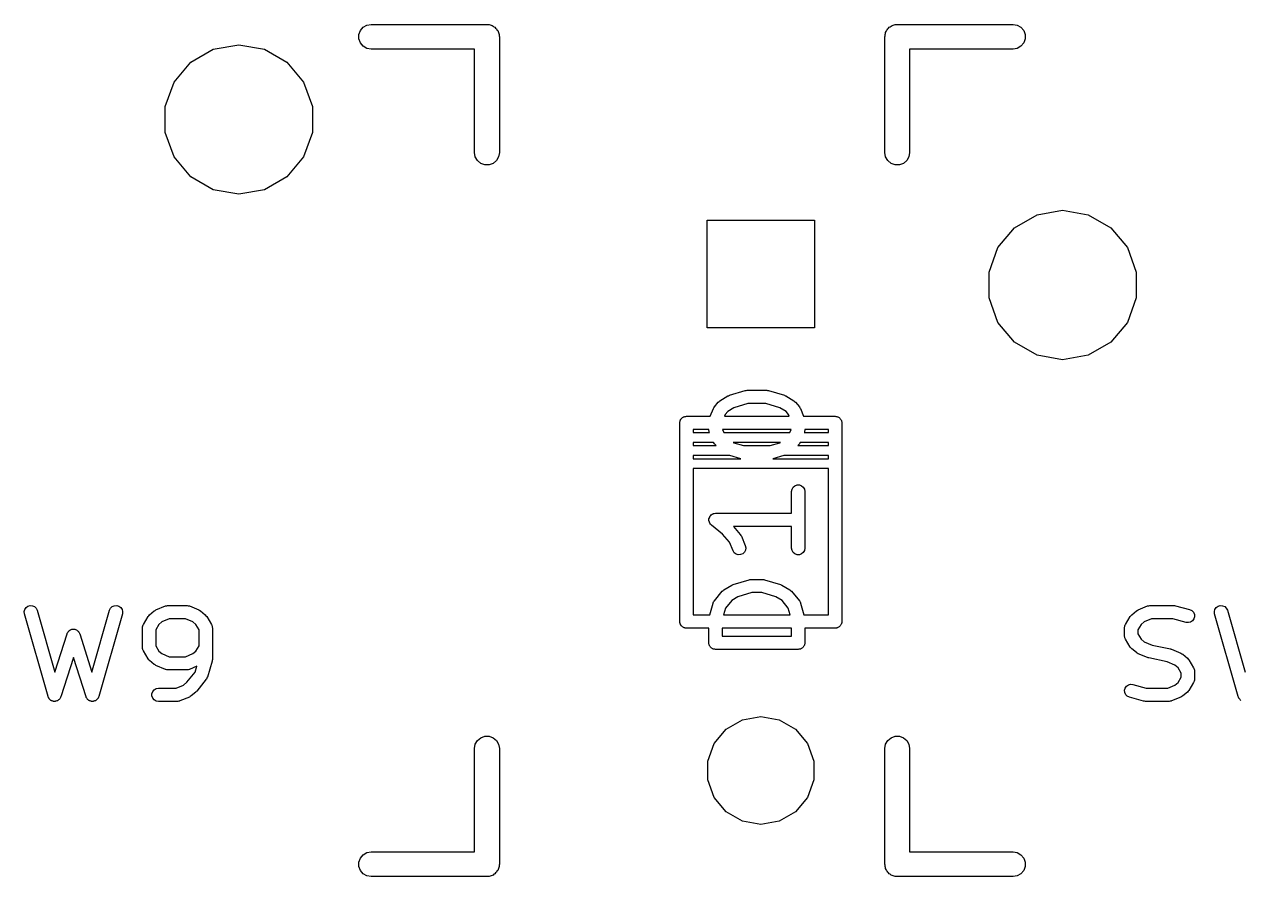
# Model space of a CAD drawing. Extents: x 47 to 330, y -254 to -153.
# Drawn here: x 208.87 to 227.55, y -166.54 to -153.46 of the extents above; entities that cross this region are included whole.
import ezdxf

# ---------------------------------------------------------------- set-up
doc = ezdxf.new("R2010")
doc.units = 0
doc.header["$MEASUREMENT"] = 0
doc.layers.add('BLACK', color=7, linetype='CONTINUOUS')

msp = doc.modelspace()

# ---------------------------------------------------------------- linework, layer by layer
at = {"layer": 'Black'}
for p, q in [((214.032, -153.555), (214.075, -153.504)), ((214.075, -153.504), (214.132, -153.471)), ((214.132, -153.471), (214.197, -153.459)), ((214.197, -153.459), (215.975, -153.459)), ((215.975, -153.459), (215.991, -153.462)), ((215.991, -153.462), (216.008, -153.462)), ((216.008, -153.462), (216.024, -153.468)), ((216.024, -153.468), (216.04, -153.471)), ((216.04, -153.471), (216.055, -153.479)), ((216.055, -153.479), (216.07, -153.485)), ((216.07, -153.485), (216.083, -153.496)), ((216.083, -153.496), (216.097, -153.504)), ((216.097, -153.504), (216.108, -153.517)), ((216.108, -153.517), (216.121, -153.528)), ((216.121, -153.528), (216.129, -153.542)), ((222.121, -153.542), (222.129, -153.528)), ((222.129, -153.528), (222.142, -153.517)), ((222.142, -153.517), (222.153, -153.504)), ((222.153, -153.504), (222.167, -153.496)), ((222.167, -153.496), (222.18, -153.485)), ((222.18, -153.485), (222.195, -153.479)), ((222.195, -153.479), (222.21, -153.471)), ((222.21, -153.471), (222.226, -153.468)), ((222.226, -153.468), (222.242, -153.462)), ((222.242, -153.462), (222.259, -153.462)), ((222.259, -153.462), (222.275, -153.459)), ((222.275, -153.459), (224.053, -153.459)), ((224.053, -153.459), (224.118, -153.471)), ((224.118, -153.471), (224.175, -153.504)), ((224.175, -153.504), (224.218, -153.555)), ((214.009, -153.617), (214.032, -153.555)), ((214.009, -153.683), (214.009, -153.617)), ((214.032, -153.745), (214.009, -153.683)), ((216.129, -153.542), (216.14, -153.555)), ((216.14, -153.555), (216.146, -153.57)), ((216.146, -153.57), (216.154, -153.585)), ((216.154, -153.585), (216.157, -153.601)), ((216.157, -153.601), (216.163, -153.617)), ((216.163, -153.617), (216.163, -153.634)), ((216.163, -153.634), (216.165, -153.65)), ((216.165, -153.65), (216.165, -155.428)), ((222.084, -153.65), (222.087, -153.634)), ((222.084, -155.428), (222.084, -153.65)), ((222.087, -153.617), (222.093, -153.601)), ((222.087, -153.634), (222.087, -153.617)), ((222.093, -153.601), (222.096, -153.585)), ((222.096, -153.585), (222.104, -153.57)), ((222.104, -153.57), (222.11, -153.555)), ((222.11, -153.555), (222.121, -153.542)), ((224.218, -153.555), (224.241, -153.617)), ((224.241, -153.683), (224.218, -153.745)), ((224.241, -153.617), (224.241, -153.683)), ((211.427, -154.041), (211.773, -153.842)), ((211.773, -153.842), (212.165, -153.773)), ((212.165, -153.773), (212.557, -153.842)), ((212.557, -153.842), (212.903, -154.041)), ((214.075, -153.796), (214.032, -153.745)), ((214.132, -153.829), (214.075, -153.796)), ((214.197, -153.84), (214.132, -153.829)), ((215.784, -153.84), (214.197, -153.84)), ((215.784, -155.428), (215.784, -153.84)), ((224.053, -153.84), (222.465, -153.84)), ((222.465, -153.84), (222.465, -155.428)), ((224.118, -153.829), (224.053, -153.84)), ((224.175, -153.796), (224.118, -153.829)), ((224.218, -153.745), (224.175, -153.796)), ((211.171, -154.346), (211.427, -154.041)), ((212.903, -154.041), (213.159, -154.346)), ((211.035, -154.721), (211.171, -154.346)), ((213.159, -154.346), (213.295, -154.721)), ((211.035, -155.119), (211.035, -154.721)), ((213.295, -154.721), (213.295, -155.119)), ((211.171, -155.494), (211.035, -155.119)), ((213.295, -155.119), (213.159, -155.494)), ((211.427, -155.799), (211.171, -155.494)), ((213.159, -155.494), (212.903, -155.799)), ((215.796, -155.493), (215.784, -155.428)), ((215.829, -155.55), (215.796, -155.493)), ((215.88, -155.593), (215.829, -155.55)), ((216.121, -155.55), (216.07, -155.593)), ((216.154, -155.493), (216.121, -155.55)), ((216.165, -155.428), (216.154, -155.493)), ((222.096, -155.493), (222.084, -155.428)), ((222.129, -155.55), (222.096, -155.493)), ((222.18, -155.593), (222.129, -155.55)), ((222.421, -155.55), (222.37, -155.593)), ((222.454, -155.493), (222.421, -155.55)), ((222.465, -155.428), (222.454, -155.493)), ((215.942, -155.616), (215.88, -155.593)), ((216.008, -155.616), (215.942, -155.616)), ((216.07, -155.593), (216.008, -155.616)), ((222.242, -155.616), (222.18, -155.593)), ((222.308, -155.616), (222.242, -155.616)), ((222.37, -155.593), (222.308, -155.616)), ((211.773, -155.998), (211.427, -155.799)), ((212.903, -155.799), (212.557, -155.998)), ((212.165, -156.067), (211.773, -155.998)), ((212.557, -155.998), (212.165, -156.067)), ((224.423, -156.382), (224.815, -156.313)), ((224.815, -156.313), (225.207, -156.382)), ((219.355, -158.115), (219.355, -156.464)), ((219.355, -156.464), (221.005, -156.464)), ((221.005, -156.464), (221.005, -158.115)), ((224.077, -156.581), (224.423, -156.382)), ((225.207, -156.382), (225.553, -156.581)), ((223.821, -156.886), (224.077, -156.581)), ((225.553, -156.581), (225.809, -156.886)), ((223.685, -157.261), (223.821, -156.886)), ((225.809, -156.886), (225.945, -157.261)), ((223.685, -157.659), (223.685, -157.261)), ((225.945, -157.261), (225.945, -157.659)), ((223.821, -158.034), (223.685, -157.659)), ((225.945, -157.659), (225.809, -158.034)), ((221.005, -158.115), (219.355, -158.115)), ((224.077, -158.339), (223.821, -158.034)), ((225.809, -158.034), (225.553, -158.339)), ((224.423, -158.538), (224.077, -158.339)), ((225.553, -158.339), (225.207, -158.538)), ((224.815, -158.607), (224.423, -158.538)), ((225.207, -158.538), (224.815, -158.607)), ((219.697, -159.152), (219.939, -159.08)), ((219.939, -159.08), (219.954, -159.078)), ((219.954, -159.078), (219.968, -159.075)), ((219.968, -159.075), (220.271, -159.075)), ((220.271, -159.075), (220.285, -159.078)), ((220.285, -159.078), (220.3, -159.08)), ((220.3, -159.08), (220.542, -159.152)), ((219.467, -159.33), (219.527, -159.257)), ((219.527, -159.257), (219.54, -159.246)), ((219.54, -159.246), (219.553, -159.235)), ((219.553, -159.235), (219.674, -159.162)), ((219.674, -159.162), (219.686, -159.158)), ((219.686, -159.158), (219.697, -159.152)), ((219.983, -159.278), (219.768, -159.343)), ((220.256, -159.278), (219.983, -159.278)), ((220.471, -159.343), (220.256, -159.278)), ((220.542, -159.152), (220.553, -159.158)), ((220.553, -159.158), (220.565, -159.162)), ((220.565, -159.162), (220.686, -159.235)), ((220.686, -159.235), (220.699, -159.246)), ((220.699, -159.246), (220.712, -159.257)), ((220.712, -159.257), (220.772, -159.33)), ((218.959, -159.511), (218.966, -159.505)), ((218.966, -159.505), (218.972, -159.498)), ((218.972, -159.498), (218.979, -159.494)), ((218.979, -159.494), (218.986, -159.488)), ((218.986, -159.488), (218.995, -159.485)), ((218.995, -159.485), (219.002, -159.481)), ((219.002, -159.481), (219.011, -159.479)), ((219.011, -159.479), (219.019, -159.476)), ((219.019, -159.476), (219.028, -159.476)), ((219.028, -159.476), (219.037, -159.474)), ((219.037, -159.474), (219.402, -159.474)), ((219.402, -159.474), (219.451, -159.355)), ((219.451, -159.355), (219.459, -159.343)), ((219.459, -159.343), (219.467, -159.33)), ((219.633, -159.448), (219.622, -159.474)), ((219.622, -159.474), (220.617, -159.474)), ((219.673, -159.4), (219.633, -159.448)), ((219.768, -159.343), (219.673, -159.4)), ((220.567, -159.4), (220.471, -159.343)), ((220.606, -159.448), (220.567, -159.4)), ((220.617, -159.474), (220.606, -159.448)), ((220.772, -159.33), (220.78, -159.343)), ((220.78, -159.343), (220.788, -159.355)), ((220.788, -159.355), (220.837, -159.474)), ((220.837, -159.474), (221.323, -159.474)), ((221.323, -159.474), (221.332, -159.476)), ((221.332, -159.476), (221.341, -159.476)), ((221.341, -159.476), (221.349, -159.479)), ((221.349, -159.479), (221.358, -159.481)), ((221.358, -159.481), (221.365, -159.485)), ((221.365, -159.485), (221.374, -159.488)), ((221.374, -159.488), (221.381, -159.494)), ((221.381, -159.494), (221.388, -159.498)), ((221.388, -159.498), (221.394, -159.505)), ((221.394, -159.505), (221.401, -159.511)), ((218.935, -159.576), (218.937, -159.567)), ((218.935, -162.624), (218.935, -159.576)), ((218.937, -159.558), (218.94, -159.55)), ((218.937, -159.567), (218.937, -159.558)), ((218.94, -159.55), (218.942, -159.541)), ((218.942, -159.541), (218.946, -159.534)), ((218.946, -159.534), (218.949, -159.525)), ((218.949, -159.525), (218.955, -159.518)), ((218.955, -159.518), (218.959, -159.511)), ((219.383, -159.678), (219.139, -159.678)), ((219.139, -159.678), (219.139, -159.725)), ((219.383, -159.685), (219.383, -159.678)), ((219.383, -159.687), (219.383, -159.685)), ((219.383, -159.69), (219.383, -159.687)), ((219.386, -159.704), (219.383, -159.69)), ((219.592, -159.678), (219.611, -159.725)), ((220.647, -159.678), (219.592, -159.678)), ((220.628, -159.725), (220.647, -159.678)), ((220.856, -159.69), (220.853, -159.704)), ((220.856, -159.678), (220.856, -159.685)), ((221.221, -159.678), (220.856, -159.678)), ((220.856, -159.685), (220.856, -159.687)), ((220.856, -159.687), (220.856, -159.69)), ((221.221, -159.725), (221.221, -159.678)), ((221.401, -159.511), (221.405, -159.518)), ((221.405, -159.518), (221.411, -159.525)), ((221.411, -159.525), (221.414, -159.534)), ((221.414, -159.534), (221.418, -159.541)), ((221.418, -159.541), (221.42, -159.55)), ((221.42, -159.55), (221.423, -159.558)), ((221.423, -159.558), (221.423, -159.567)), ((221.423, -159.567), (221.425, -159.576)), ((221.425, -159.576), (221.425, -162.624)), ((219.139, -159.725), (219.18, -159.725)), ((219.18, -159.875), (219.139, -159.875)), ((219.139, -159.875), (219.139, -159.925)), ((219.18, -159.725), (219.391, -159.725)), ((219.455, -159.875), (219.18, -159.875)), ((219.389, -159.72), (219.386, -159.704)), ((219.39, -159.722), (219.389, -159.72)), ((219.391, -159.724), (219.39, -159.722)), ((219.391, -159.725), (219.391, -159.724)), ((219.459, -159.882), (219.455, -159.875)), ((219.611, -159.725), (220.628, -159.725)), ((219.757, -159.875), (219.768, -159.881)), ((220.482, -159.875), (219.757, -159.875)), ((220.471, -159.881), (220.482, -159.875)), ((220.784, -159.875), (220.78, -159.882)), ((221.221, -159.875), (220.784, -159.875)), ((220.849, -159.722), (220.848, -159.724)), ((220.848, -159.724), (220.848, -159.725)), ((220.848, -159.725), (221.221, -159.725)), ((220.85, -159.72), (220.849, -159.722)), ((220.853, -159.704), (220.85, -159.72)), ((221.221, -159.925), (221.221, -159.875)), ((219.139, -159.925), (219.492, -159.925)), ((219.467, -159.895), (219.459, -159.882)), ((219.492, -159.925), (219.467, -159.895)), ((219.768, -159.881), (219.913, -159.925)), ((219.913, -159.925), (220.326, -159.925)), ((220.326, -159.925), (220.471, -159.881)), ((220.772, -159.895), (220.747, -159.925)), ((220.747, -159.925), (221.221, -159.925)), ((220.78, -159.882), (220.772, -159.895)), ((219.139, -160.075), (219.139, -160.125)), ((219.706, -160.075), (219.139, -160.075)), ((219.139, -160.125), (219.872, -160.125)), ((219.872, -160.125), (219.706, -160.075)), ((220.533, -160.075), (220.367, -160.125)), ((220.367, -160.125), (221.221, -160.125)), ((221.221, -160.075), (220.533, -160.075)), ((221.221, -160.125), (221.221, -160.075)), ((219.139, -160.275), (219.139, -162.522)), ((221.221, -160.275), (219.139, -160.275)), ((221.221, -162.522), (221.221, -160.275)), ((220.653, -160.628), (220.659, -160.594)), ((220.659, -160.594), (220.677, -160.563)), ((220.677, -160.563), (220.704, -160.54)), ((220.704, -160.54), (220.737, -160.528)), ((220.737, -160.528), (220.772, -160.528)), ((220.772, -160.528), (220.805, -160.54)), ((220.805, -160.54), (220.832, -160.563)), ((220.832, -160.563), (220.85, -160.594)), ((220.85, -160.594), (220.856, -160.628)), ((220.653, -160.962), (220.653, -160.628)), ((220.856, -160.628), (220.856, -161.499)), ((219.397, -161.013), (219.407, -161)), ((219.407, -161), (219.417, -160.987)), ((219.417, -160.987), (219.418, -160.987)), ((219.418, -160.987), (219.419, -160.986)), ((219.419, -160.986), (219.433, -160.978)), ((219.433, -160.978), (219.448, -160.969)), ((219.448, -160.969), (219.449, -160.969)), ((219.449, -160.969), (219.45, -160.968)), ((219.45, -160.968), (219.466, -160.965)), ((219.466, -160.965), (219.482, -160.962)), ((219.482, -160.962), (219.483, -160.962)), ((219.483, -160.962), (219.485, -160.962)), ((219.485, -160.962), (220.653, -160.962)), ((219.384, -161.046), (219.39, -161.031)), ((219.384, -161.047), (219.384, -161.046)), ((219.384, -161.048), (219.384, -161.047)), ((219.384, -161.065), (219.384, -161.048)), ((219.384, -161.081), (219.384, -161.065)), ((219.385, -161.082), (219.384, -161.081)), ((219.385, -161.084), (219.385, -161.082)), ((219.391, -161.099), (219.385, -161.084)), ((219.39, -161.031), (219.395, -161.015)), ((219.397, -161.115), (219.391, -161.099)), ((219.395, -161.015), (219.396, -161.014)), ((219.396, -161.014), (219.397, -161.013)), ((219.398, -161.117), (219.397, -161.115)), ((219.397, -161.115), (219.397, -161.115)), ((219.409, -161.129), (219.398, -161.117)), ((219.419, -161.142), (219.409, -161.129)), ((219.42, -161.142), (219.419, -161.142)), ((219.421, -161.143), (219.42, -161.142)), ((219.594, -161.282), (219.421, -161.143)), ((220.653, -161.165), (219.762, -161.165)), ((219.762, -161.165), (219.865, -161.289)), ((220.653, -161.499), (220.653, -161.165)), ((219.699, -161.407), (219.594, -161.282)), ((219.865, -161.289), (219.873, -161.302)), ((219.873, -161.302), (219.881, -161.315)), ((219.881, -161.315), (219.941, -161.46)), ((219.754, -161.538), (219.699, -161.407)), ((219.773, -161.568), (219.754, -161.538)), ((219.944, -161.529), (219.928, -161.561)), ((219.941, -161.46), (219.949, -161.494)), ((219.949, -161.494), (219.944, -161.529)), ((220.659, -161.534), (220.653, -161.499)), ((220.677, -161.564), (220.659, -161.534)), ((220.85, -161.534), (220.832, -161.564)), ((220.856, -161.499), (220.85, -161.534)), ((219.801, -161.589), (219.773, -161.568)), ((219.834, -161.6), (219.801, -161.589)), ((219.87, -161.598), (219.834, -161.6)), ((219.902, -161.585), (219.87, -161.598)), ((219.928, -161.561), (219.902, -161.585)), ((220.704, -161.587), (220.677, -161.564)), ((220.737, -161.599), (220.704, -161.587)), ((220.772, -161.599), (220.737, -161.599)), ((220.805, -161.587), (220.772, -161.599)), ((220.832, -161.564), (220.805, -161.587)), ((219.614, -162.138), (219.735, -162.065)), ((219.735, -162.065), (219.746, -162.061)), ((219.746, -162.061), (219.758, -162.055)), ((219.758, -162.055), (220, -161.982)), ((220, -161.982), (220.014, -161.981)), ((220.014, -161.981), (220.029, -161.978)), ((220.029, -161.978), (220.21, -161.978)), ((220.21, -161.978), (220.225, -161.981)), ((220.225, -161.981), (220.239, -161.982)), ((220.239, -161.982), (220.481, -162.055)), ((220.481, -162.055), (220.493, -162.061)), ((220.493, -162.061), (220.504, -162.065)), ((220.504, -162.065), (220.625, -162.138)), ((219.465, -162.308), (219.467, -162.305)), ((219.467, -162.305), (219.588, -162.16)), ((219.588, -162.16), (219.601, -162.149)), ((219.601, -162.149), (219.614, -162.138)), ((219.733, -162.303), (219.637, -162.418)), ((219.828, -162.246), (219.733, -162.303)), ((220.044, -162.181), (219.828, -162.246)), ((220.195, -162.181), (220.044, -162.181)), ((220.411, -162.246), (220.195, -162.181)), ((220.506, -162.303), (220.411, -162.246)), ((220.602, -162.418), (220.506, -162.303)), ((220.625, -162.138), (220.638, -162.149)), ((220.638, -162.149), (220.651, -162.16)), ((220.651, -162.16), (220.772, -162.305)), ((220.772, -162.305), (220.774, -162.308)), ((208.871, -162.472), (208.879, -162.438)), ((208.874, -162.507), (208.871, -162.472)), ((208.879, -162.438), (208.899, -162.409)), ((208.899, -162.409), (208.927, -162.388)), ((208.927, -162.388), (208.961, -162.378)), ((208.961, -162.378), (208.997, -162.381)), ((208.997, -162.381), (209.029, -162.395)), ((209.029, -162.395), (209.054, -162.42)), ((209.054, -162.42), (209.07, -162.452)), ((209.07, -162.452), (209.34, -163.399)), ((209.91, -163.399), (210.18, -162.452)), ((210.18, -162.452), (210.196, -162.42)), ((210.196, -162.42), (210.221, -162.395)), ((210.221, -162.395), (210.253, -162.381)), ((210.253, -162.381), (210.289, -162.378)), ((210.289, -162.378), (210.323, -162.388)), ((210.323, -162.388), (210.351, -162.409)), ((210.351, -162.409), (210.371, -162.438)), ((210.371, -162.438), (210.379, -162.472)), ((210.379, -162.472), (210.376, -162.507)), ((210.794, -162.522), (210.866, -162.462)), ((210.866, -162.462), (210.879, -162.454)), ((210.879, -162.454), (210.892, -162.446)), ((210.892, -162.446), (211.037, -162.386)), ((211.037, -162.386), (211.04, -162.385)), ((211.04, -162.385), (211.042, -162.384)), ((211.042, -162.384), (211.057, -162.381)), ((211.057, -162.381), (211.072, -162.378)), ((211.072, -162.378), (211.074, -162.378)), ((211.074, -162.378), (211.076, -162.378)), ((211.076, -162.378), (211.367, -162.378)), ((211.367, -162.378), (211.369, -162.378)), ((211.369, -162.378), (211.371, -162.378)), ((211.371, -162.378), (211.386, -162.381)), ((211.386, -162.381), (211.401, -162.384)), ((211.401, -162.384), (211.403, -162.385)), ((211.403, -162.385), (211.406, -162.386)), ((211.406, -162.386), (211.551, -162.446)), ((211.551, -162.446), (211.564, -162.454)), ((211.564, -162.454), (211.577, -162.462)), ((211.577, -162.462), (211.649, -162.522)), ((219.397, -162.522), (219.447, -162.343)), ((219.447, -162.343), (219.449, -162.339)), ((219.449, -162.336), (219.456, -162.324)), ((219.449, -162.339), (219.449, -162.336)), ((219.456, -162.324), (219.462, -162.311)), ((219.462, -162.311), (219.465, -162.308)), ((219.637, -162.418), (219.608, -162.522)), ((220.631, -162.522), (220.602, -162.418)), ((220.774, -162.308), (220.777, -162.311)), ((220.777, -162.311), (220.783, -162.324)), ((220.783, -162.324), (220.79, -162.336)), ((220.79, -162.336), (220.79, -162.339)), ((220.79, -162.339), (220.792, -162.343)), ((220.792, -162.343), (220.842, -162.522)), ((225.875, -162.522), (225.947, -162.462)), ((225.947, -162.462), (225.961, -162.454)), ((225.961, -162.454), (225.973, -162.446)), ((225.973, -162.446), (226.118, -162.386)), ((226.118, -162.386), (226.121, -162.385)), ((226.121, -162.385), (226.123, -162.384)), ((226.123, -162.384), (226.138, -162.381)), ((226.138, -162.381), (226.153, -162.378)), ((226.153, -162.378), (226.155, -162.378)), ((226.155, -162.378), (226.158, -162.378)), ((226.158, -162.378), (226.52, -162.378)), ((226.52, -162.378), (226.534, -162.38)), ((226.534, -162.38), (226.548, -162.382)), ((226.548, -162.382), (226.765, -162.442)), ((226.765, -162.442), (226.797, -162.457)), ((226.797, -162.457), (226.822, -162.482)), ((226.822, -162.482), (226.837, -162.515)), ((227.145, -162.472), (227.153, -162.438)), ((227.148, -162.507), (227.145, -162.472)), ((227.153, -162.438), (227.173, -162.409)), ((227.173, -162.409), (227.202, -162.388)), ((227.202, -162.388), (227.236, -162.378)), ((227.236, -162.378), (227.271, -162.381)), ((227.271, -162.381), (227.303, -162.395)), ((227.303, -162.395), (227.328, -162.42)), ((227.328, -162.42), (227.344, -162.452)), ((227.344, -162.452), (227.615, -163.399)), ((209.237, -163.777), (208.874, -162.507)), ((210.376, -162.507), (210.013, -163.777)), ((210.691, -162.687), (210.696, -162.678)), ((210.696, -162.678), (210.699, -162.669)), ((210.699, -162.669), (210.772, -162.548)), ((210.772, -162.548), (210.783, -162.535)), ((210.783, -162.535), (210.794, -162.522)), ((210.937, -162.668), (210.888, -162.75)), ((210.985, -162.628), (210.937, -162.668)), ((211.097, -162.581), (210.985, -162.628)), ((211.346, -162.581), (211.097, -162.581)), ((211.459, -162.628), (211.346, -162.581)), ((211.506, -162.668), (211.459, -162.628)), ((211.555, -162.75), (211.506, -162.668)), ((211.649, -162.522), (211.66, -162.535)), ((211.66, -162.535), (211.672, -162.548)), ((211.672, -162.548), (211.744, -162.669)), ((211.744, -162.669), (211.748, -162.678)), ((211.748, -162.678), (211.752, -162.687)), ((218.937, -162.633), (218.935, -162.624)), ((218.937, -162.642), (218.937, -162.633)), ((218.94, -162.65), (218.937, -162.642)), ((218.942, -162.659), (218.94, -162.65)), ((218.946, -162.666), (218.942, -162.659)), ((218.949, -162.675), (218.946, -162.666)), ((218.955, -162.682), (218.949, -162.675)), ((219.139, -162.522), (219.397, -162.522)), ((219.608, -162.522), (220.631, -162.522)), ((220.842, -162.522), (221.221, -162.522)), ((221.411, -162.675), (221.405, -162.682)), ((221.414, -162.666), (221.411, -162.675)), ((221.418, -162.659), (221.414, -162.666)), ((221.42, -162.65), (221.418, -162.659)), ((221.423, -162.642), (221.42, -162.65)), ((221.425, -162.624), (221.423, -162.633)), ((221.423, -162.633), (221.423, -162.642)), ((225.772, -162.687), (225.777, -162.678)), ((225.777, -162.678), (225.78, -162.669)), ((225.78, -162.669), (225.853, -162.548)), ((225.853, -162.548), (225.864, -162.535)), ((225.864, -162.535), (225.875, -162.522)), ((226.018, -162.668), (225.969, -162.75)), ((226.066, -162.628), (226.018, -162.668)), ((226.178, -162.581), (226.066, -162.628)), ((226.507, -162.581), (226.178, -162.581)), ((226.711, -162.638), (226.507, -162.581)), ((226.746, -162.641), (226.711, -162.638)), ((226.78, -162.632), (226.746, -162.641)), ((226.809, -162.612), (226.78, -162.632)), ((226.83, -162.584), (226.809, -162.612)), ((226.839, -162.55), (226.83, -162.584)), ((226.837, -162.515), (226.839, -162.55)), ((227.511, -163.777), (227.148, -162.507)), ((209.34, -163.399), (209.528, -162.811)), ((209.528, -162.811), (209.53, -162.808)), ((209.53, -162.808), (209.531, -162.804)), ((209.531, -162.804), (209.538, -162.792)), ((209.538, -162.792), (209.545, -162.78)), ((209.545, -162.78), (209.548, -162.777)), ((209.548, -162.777), (209.55, -162.774)), ((209.55, -162.774), (209.561, -162.766)), ((209.561, -162.766), (209.571, -162.756)), ((209.571, -162.756), (209.575, -162.755)), ((209.575, -162.755), (209.578, -162.752)), ((209.578, -162.752), (209.591, -162.748)), ((209.591, -162.748), (209.603, -162.743)), ((209.603, -162.743), (209.607, -162.743)), ((209.607, -162.743), (209.611, -162.742)), ((209.611, -162.742), (209.625, -162.742)), ((209.625, -162.742), (209.639, -162.742)), ((209.639, -162.742), (209.643, -162.743)), ((209.643, -162.743), (209.647, -162.743)), ((209.647, -162.743), (209.659, -162.748)), ((209.659, -162.748), (209.672, -162.752)), ((209.672, -162.752), (209.675, -162.755)), ((209.675, -162.755), (209.679, -162.756)), ((209.679, -162.756), (209.689, -162.766)), ((209.689, -162.766), (209.7, -162.774)), ((209.7, -162.774), (209.702, -162.777)), ((209.702, -162.777), (209.705, -162.78)), ((209.705, -162.78), (209.712, -162.792)), ((209.712, -162.792), (209.719, -162.804)), ((209.719, -162.804), (209.72, -162.808)), ((209.72, -162.808), (209.722, -162.811)), ((209.722, -162.811), (209.91, -163.399)), ((210.685, -162.721), (210.686, -162.712)), ((210.685, -163.024), (210.685, -162.721)), ((210.686, -162.702), (210.689, -162.695)), ((210.686, -162.712), (210.686, -162.702)), ((210.689, -162.695), (210.691, -162.687)), ((210.888, -162.75), (210.888, -162.996)), ((211.555, -162.996), (211.555, -162.75)), ((211.752, -162.687), (211.754, -162.695)), ((211.754, -162.695), (211.757, -162.702)), ((211.757, -162.702), (211.757, -162.712)), ((211.757, -162.712), (211.759, -162.721)), ((211.759, -162.721), (211.759, -163.205)), ((218.959, -162.689), (218.955, -162.682)), ((218.966, -162.695), (218.959, -162.689)), ((218.972, -162.702), (218.966, -162.695)), ((218.979, -162.706), (218.972, -162.702)), ((218.986, -162.712), (218.979, -162.706)), ((218.995, -162.715), (218.986, -162.712)), ((219.002, -162.719), (218.995, -162.715)), ((219.011, -162.721), (219.002, -162.719)), ((219.019, -162.724), (219.011, -162.721)), ((219.028, -162.724), (219.019, -162.724)), ((219.037, -162.726), (219.028, -162.724)), ((219.383, -162.726), (219.037, -162.726)), ((219.383, -162.951), (219.383, -162.726)), ((219.586, -162.726), (219.586, -162.849)), ((220.653, -162.726), (219.586, -162.726)), ((219.586, -162.849), (220.653, -162.849)), ((220.653, -162.849), (220.653, -162.726)), ((221.323, -162.726), (220.856, -162.726)), ((220.856, -162.726), (220.856, -162.951)), ((221.332, -162.724), (221.323, -162.726)), ((221.341, -162.724), (221.332, -162.724)), ((221.349, -162.721), (221.341, -162.724)), ((221.358, -162.719), (221.349, -162.721)), ((221.365, -162.715), (221.358, -162.719)), ((221.374, -162.712), (221.365, -162.715)), ((221.381, -162.706), (221.374, -162.712)), ((221.388, -162.702), (221.381, -162.706)), ((221.394, -162.695), (221.388, -162.702)), ((221.401, -162.689), (221.394, -162.695)), ((221.405, -162.682), (221.401, -162.689)), ((225.766, -162.721), (225.767, -162.712)), ((225.766, -162.842), (225.766, -162.721)), ((225.767, -162.852), (225.766, -162.842)), ((225.767, -162.712), (225.768, -162.702)), ((225.768, -162.862), (225.767, -162.852)), ((225.768, -162.702), (225.77, -162.695)), ((225.77, -162.869), (225.768, -162.862)), ((225.77, -162.695), (225.772, -162.687)), ((225.969, -162.75), (225.969, -162.814)), ((225.969, -162.814), (226.018, -162.896)), ((210.686, -163.033), (210.685, -163.024)), ((210.686, -163.043), (210.686, -163.033)), ((210.689, -163.051), (210.686, -163.043)), ((210.691, -163.059), (210.689, -163.051)), ((210.888, -162.996), (210.937, -163.078)), ((211.506, -163.078), (211.555, -162.996)), ((219.384, -162.959), (219.383, -162.951)), ((219.384, -162.968), (219.384, -162.959)), ((219.388, -162.977), (219.384, -162.968)), ((219.389, -162.985), (219.388, -162.977)), ((219.393, -162.993), (219.389, -162.985)), ((219.397, -163.001), (219.393, -162.993)), ((219.402, -163.008), (219.397, -163.001)), ((219.407, -163.016), (219.402, -163.008)), ((219.414, -163.022), (219.407, -163.016)), ((219.419, -163.028), (219.414, -163.022)), ((219.427, -163.033), (219.419, -163.028)), ((219.434, -163.039), (219.427, -163.033)), ((219.442, -163.042), (219.434, -163.039)), ((219.45, -163.046), (219.442, -163.042)), ((219.459, -163.048), (219.45, -163.046)), ((219.467, -163.051), (219.459, -163.048)), ((219.476, -163.051), (219.467, -163.051)), ((219.485, -163.052), (219.476, -163.051)), ((220.755, -163.052), (219.485, -163.052)), ((220.763, -163.051), (220.755, -163.052)), ((220.772, -163.051), (220.763, -163.051)), ((220.781, -163.048), (220.772, -163.051)), ((220.789, -163.046), (220.781, -163.048)), ((220.797, -163.042), (220.789, -163.046)), ((220.805, -163.039), (220.797, -163.042)), ((220.812, -163.033), (220.805, -163.039)), ((220.82, -163.028), (220.812, -163.033)), ((220.826, -163.022), (220.82, -163.028)), ((220.832, -163.016), (220.826, -163.022)), ((220.837, -163.008), (220.832, -163.016)), ((220.843, -163.001), (220.837, -163.008)), ((220.846, -162.993), (220.843, -163.001)), ((220.85, -162.985), (220.846, -162.993)), ((220.852, -162.977), (220.85, -162.985)), ((220.855, -162.968), (220.852, -162.977)), ((220.856, -162.951), (220.855, -162.959)), ((220.855, -162.959), (220.855, -162.968)), ((225.772, -162.877), (225.77, -162.869)), ((225.777, -162.886), (225.772, -162.877)), ((225.78, -162.895), (225.777, -162.886)), ((225.853, -163.016), (225.78, -162.895)), ((225.864, -163.028), (225.853, -163.016)), ((225.875, -163.041), (225.864, -163.028)), ((225.947, -163.102), (225.875, -163.041)), ((226.018, -162.896), (226.066, -162.936)), ((226.066, -162.936), (226.188, -162.987)), ((226.188, -162.987), (226.469, -163.045)), ((226.469, -163.045), (226.478, -163.049)), ((226.478, -163.049), (226.487, -163.051)), ((226.487, -163.051), (226.632, -163.111)), ((209.625, -163.176), (209.431, -163.78)), ((209.819, -163.78), (209.625, -163.176)), ((210.696, -163.067), (210.691, -163.059)), ((210.699, -163.076), (210.696, -163.067)), ((210.772, -163.197), (210.699, -163.076)), ((210.783, -163.21), (210.772, -163.197)), ((210.794, -163.223), (210.783, -163.21)), ((210.866, -163.283), (210.794, -163.223)), ((210.937, -163.078), (210.985, -163.117)), ((210.985, -163.117), (211.097, -163.164)), ((211.097, -163.164), (211.346, -163.164)), ((211.346, -163.164), (211.459, -163.117)), ((211.459, -163.117), (211.506, -163.078)), ((211.754, -163.234), (211.682, -163.476)), ((211.756, -163.22), (211.754, -163.234)), ((211.759, -163.205), (211.756, -163.22)), ((225.961, -163.109), (225.947, -163.102)), ((225.973, -163.118), (225.961, -163.109)), ((226.118, -163.178), (225.973, -163.118)), ((226.128, -163.18), (226.118, -163.178)), ((226.137, -163.184), (226.128, -163.18)), ((226.418, -163.242), (226.137, -163.184)), ((226.632, -163.111), (226.645, -163.12)), ((226.645, -163.12), (226.658, -163.127)), ((226.658, -163.127), (226.731, -163.188)), ((226.731, -163.188), (226.742, -163.201)), ((226.742, -163.201), (226.753, -163.213)), ((226.753, -163.213), (226.825, -163.334)), ((210.879, -163.291), (210.866, -163.283)), ((210.892, -163.299), (210.879, -163.291)), ((211.037, -163.359), (210.892, -163.299)), ((211.04, -163.36), (211.037, -163.359)), ((211.042, -163.361), (211.04, -163.36)), ((211.057, -163.364), (211.042, -163.361)), ((211.072, -163.367), (211.057, -163.364)), ((211.074, -163.367), (211.072, -163.367)), ((211.076, -163.367), (211.074, -163.367)), ((211.367, -163.367), (211.076, -163.367)), ((211.366, -163.557), (211.493, -163.399)), ((211.369, -163.367), (211.367, -163.367)), ((211.371, -163.367), (211.369, -163.367)), ((211.386, -163.364), (211.371, -163.367)), ((211.401, -163.361), (211.386, -163.364)), ((211.403, -163.36), (211.401, -163.361)), ((211.406, -163.359), (211.403, -163.36)), ((211.519, -163.312), (211.406, -163.359)), ((211.493, -163.399), (211.519, -163.312)), ((226.54, -163.293), (226.418, -163.242)), ((226.587, -163.333), (226.54, -163.293)), ((226.637, -163.415), (226.587, -163.333)), ((226.637, -163.479), (226.637, -163.415)), ((226.825, -163.334), (226.829, -163.343)), ((226.829, -163.343), (226.834, -163.352)), ((226.834, -163.352), (226.835, -163.36)), ((226.835, -163.36), (226.838, -163.367)), ((226.838, -163.367), (226.838, -163.377)), ((226.838, -163.377), (226.84, -163.387)), ((226.84, -163.387), (226.84, -163.508)), ((211.201, -163.648), (211.313, -163.601)), ((211.313, -163.601), (211.366, -163.557)), ((211.664, -163.511), (211.519, -163.692)), ((211.665, -163.509), (211.664, -163.511)), ((211.666, -163.508), (211.665, -163.509)), ((211.673, -163.494), (211.666, -163.508)), ((211.681, -163.48), (211.673, -163.494)), ((211.682, -163.476), (211.681, -163.478)), ((211.681, -163.478), (211.681, -163.48)), ((225.796, -163.617), (225.825, -163.597)), ((225.825, -163.597), (225.859, -163.588)), ((225.859, -163.588), (225.894, -163.591)), ((225.894, -163.591), (226.099, -163.648)), ((226.428, -163.648), (226.54, -163.601)), ((226.54, -163.601), (226.587, -163.562)), ((226.587, -163.562), (226.637, -163.479)), ((226.825, -163.56), (226.753, -163.681)), ((226.829, -163.551), (226.825, -163.56)), ((226.834, -163.542), (226.829, -163.551)), ((226.835, -163.534), (226.834, -163.542)), ((226.838, -163.527), (226.835, -163.534)), ((226.84, -163.508), (226.838, -163.517)), ((226.838, -163.517), (226.838, -163.527)), ((209.239, -163.783), (209.237, -163.777)), ((209.241, -163.788), (209.239, -163.783)), ((209.247, -163.798), (209.241, -163.788)), ((209.252, -163.809), (209.247, -163.798)), ((209.421, -163.801), (209.415, -163.812)), ((209.427, -163.791), (209.421, -163.801)), ((209.429, -163.785), (209.427, -163.791)), ((209.431, -163.78), (209.429, -163.785)), ((209.821, -163.785), (209.819, -163.78)), ((209.823, -163.791), (209.821, -163.785)), ((209.829, -163.801), (209.823, -163.791)), ((209.835, -163.812), (209.829, -163.801)), ((210.003, -163.798), (209.998, -163.809)), ((210.009, -163.788), (210.003, -163.798)), ((210.011, -163.783), (210.009, -163.788)), ((210.013, -163.777), (210.011, -163.783)), ((210.831, -163.732), (210.843, -163.699)), ((210.831, -163.767), (210.831, -163.732)), ((210.843, -163.8), (210.831, -163.767)), ((210.843, -163.699), (210.866, -163.672)), ((210.866, -163.827), (210.843, -163.8)), ((210.866, -163.672), (210.897, -163.654)), ((210.897, -163.654), (210.931, -163.648)), ((210.931, -163.648), (211.201, -163.648)), ((211.406, -163.783), (211.261, -163.843)), ((211.419, -163.775), (211.406, -163.783)), ((211.432, -163.767), (211.419, -163.775)), ((211.504, -163.707), (211.432, -163.767)), ((211.511, -163.699), (211.504, -163.707)), ((211.519, -163.692), (211.511, -163.699)), ((225.766, -163.679), (225.776, -163.645)), ((225.769, -163.714), (225.766, -163.679)), ((225.784, -163.747), (225.769, -163.714)), ((225.776, -163.645), (225.796, -163.617)), ((225.808, -163.772), (225.784, -163.747)), ((225.84, -163.787), (225.808, -163.772)), ((226.058, -163.847), (225.84, -163.787)), ((226.099, -163.648), (226.428, -163.648)), ((226.632, -163.783), (226.487, -163.843)), ((226.645, -163.775), (226.632, -163.783)), ((226.658, -163.767), (226.645, -163.775)), ((226.731, -163.707), (226.658, -163.767)), ((226.742, -163.694), (226.731, -163.707)), ((226.753, -163.681), (226.742, -163.694)), ((227.514, -163.783), (227.511, -163.777)), ((227.515, -163.788), (227.514, -163.783)), ((227.521, -163.798), (227.515, -163.788)), ((227.527, -163.809), (227.521, -163.798)), ((209.257, -163.813), (209.252, -163.809)), ((209.26, -163.818), (209.257, -163.813)), ((209.269, -163.825), (209.26, -163.818)), ((209.278, -163.834), (209.269, -163.825)), ((209.283, -163.836), (209.278, -163.834)), ((209.287, -163.839), (209.283, -163.836)), ((209.299, -163.843), (209.287, -163.839)), ((209.31, -163.848), (209.299, -163.843)), ((209.316, -163.848), (209.31, -163.848)), ((209.321, -163.85), (209.316, -163.848)), ((209.333, -163.85), (209.321, -163.85)), ((209.345, -163.851), (209.333, -163.85)), ((209.351, -163.849), (209.345, -163.851)), ((209.356, -163.849), (209.351, -163.849)), ((209.368, -163.844), (209.356, -163.849)), ((209.379, -163.841), (209.368, -163.844)), ((209.384, -163.838), (209.379, -163.841)), ((209.389, -163.835), (209.384, -163.838)), ((209.398, -163.827), (209.389, -163.835)), ((209.408, -163.82), (209.398, -163.827)), ((209.411, -163.816), (209.408, -163.82)), ((209.415, -163.812), (209.411, -163.816)), ((209.839, -163.816), (209.835, -163.812)), ((209.842, -163.82), (209.839, -163.816)), ((209.852, -163.827), (209.842, -163.82)), ((209.861, -163.835), (209.852, -163.827)), ((209.866, -163.838), (209.861, -163.835)), ((209.871, -163.841), (209.866, -163.838)), ((209.882, -163.844), (209.871, -163.841)), ((209.894, -163.849), (209.882, -163.844)), ((209.899, -163.849), (209.894, -163.849)), ((209.905, -163.851), (209.899, -163.849)), ((209.917, -163.85), (209.905, -163.851)), ((209.929, -163.85), (209.917, -163.85)), ((209.934, -163.848), (209.929, -163.85)), ((209.94, -163.848), (209.934, -163.848)), ((209.951, -163.843), (209.94, -163.848)), ((209.963, -163.839), (209.951, -163.843)), ((209.967, -163.836), (209.963, -163.839)), ((209.972, -163.834), (209.967, -163.836)), ((209.981, -163.825), (209.972, -163.834)), ((209.99, -163.818), (209.981, -163.825)), ((209.993, -163.813), (209.99, -163.818)), ((209.998, -163.809), (209.993, -163.813)), ((210.897, -163.845), (210.866, -163.827)), ((210.931, -163.851), (210.897, -163.845)), ((211.222, -163.851), (210.931, -163.851)), ((211.224, -163.851), (211.222, -163.851)), ((211.226, -163.851), (211.224, -163.851)), ((211.241, -163.848), (211.226, -163.851)), ((211.256, -163.845), (211.241, -163.848)), ((211.258, -163.844), (211.256, -163.845)), ((211.261, -163.843), (211.258, -163.844)), ((226.071, -163.849), (226.058, -163.847)), ((226.085, -163.851), (226.071, -163.849)), ((226.448, -163.851), (226.085, -163.851)), ((226.45, -163.851), (226.448, -163.851)), ((226.453, -163.851), (226.45, -163.851)), ((226.467, -163.848), (226.453, -163.851)), ((226.483, -163.845), (226.467, -163.848)), ((226.485, -163.844), (226.483, -163.845)), ((226.487, -163.843), (226.485, -163.844)), ((227.531, -163.813), (227.527, -163.809)), ((227.534, -163.818), (227.531, -163.813)), ((227.543, -163.825), (227.534, -163.818)), ((227.552, -163.834), (227.543, -163.825)), ((219.647, -164.275), (219.897, -164.131)), ((219.897, -164.131), (220.18, -164.081)), ((220.18, -164.081), (220.463, -164.131)), ((220.463, -164.131), (220.713, -164.275)), ((219.462, -164.496), (219.647, -164.275)), ((220.713, -164.275), (220.898, -164.496)), ((215.784, -164.572), (215.796, -164.507)), ((215.796, -164.507), (215.829, -164.45)), ((215.829, -164.45), (215.88, -164.407)), ((215.88, -164.407), (215.942, -164.384)), ((215.942, -164.384), (216.008, -164.384)), ((216.008, -164.384), (216.07, -164.407)), ((216.07, -164.407), (216.121, -164.45)), ((216.121, -164.45), (216.154, -164.507)), ((216.154, -164.507), (216.165, -164.572)), ((219.364, -164.766), (219.462, -164.496)), ((220.898, -164.496), (220.996, -164.766)), ((222.084, -164.572), (222.096, -164.507)), ((222.096, -164.507), (222.129, -164.45)), ((222.129, -164.45), (222.18, -164.407)), ((222.18, -164.407), (222.242, -164.384)), ((222.242, -164.384), (222.308, -164.384)), ((222.308, -164.384), (222.37, -164.407)), ((222.37, -164.407), (222.421, -164.45)), ((222.421, -164.45), (222.454, -164.507)), ((222.454, -164.507), (222.465, -164.572)), ((215.784, -166.159), (215.784, -164.572)), ((216.165, -164.572), (216.165, -166.35)), ((222.084, -166.35), (222.084, -164.572)), ((222.465, -164.572), (222.465, -166.159)), ((219.364, -165.054), (219.364, -164.766)), ((220.996, -164.766), (220.996, -165.054)), ((219.462, -165.324), (219.364, -165.054)), ((220.996, -165.054), (220.898, -165.324)), ((219.647, -165.545), (219.462, -165.324)), ((220.898, -165.324), (220.713, -165.545)), ((219.897, -165.689), (219.647, -165.545)), ((220.713, -165.545), (220.463, -165.689)), ((220.18, -165.739), (219.897, -165.689)), ((220.463, -165.689), (220.18, -165.739)), ((214.032, -166.255), (214.075, -166.204)), ((214.075, -166.204), (214.132, -166.171)), ((214.132, -166.171), (214.197, -166.159)), ((214.197, -166.159), (215.784, -166.159)), ((222.465, -166.159), (224.053, -166.159)), ((224.053, -166.159), (224.118, -166.171)), ((224.118, -166.171), (224.175, -166.204)), ((224.175, -166.204), (224.218, -166.255)), ((214.009, -166.317), (214.032, -166.255)), ((214.009, -166.383), (214.009, -166.317)), ((214.032, -166.445), (214.009, -166.383)), ((216.154, -166.415), (216.146, -166.43)), ((216.157, -166.399), (216.154, -166.415)), ((216.163, -166.383), (216.157, -166.399)), ((216.165, -166.35), (216.163, -166.366)), ((216.163, -166.366), (216.163, -166.383)), ((222.087, -166.366), (222.084, -166.35)), ((222.087, -166.383), (222.087, -166.366)), ((222.093, -166.399), (222.087, -166.383)), ((222.096, -166.415), (222.093, -166.399)), ((222.104, -166.43), (222.096, -166.415)), ((224.218, -166.255), (224.241, -166.317)), ((224.241, -166.383), (224.218, -166.445)), ((224.241, -166.317), (224.241, -166.383)), ((214.075, -166.496), (214.032, -166.445)), ((214.132, -166.529), (214.075, -166.496)), ((214.197, -166.54), (214.132, -166.529)), ((215.975, -166.54), (214.197, -166.54)), ((215.991, -166.538), (215.975, -166.54)), ((216.008, -166.538), (215.991, -166.538)), ((216.024, -166.532), (216.008, -166.538)), ((216.04, -166.529), (216.024, -166.532)), ((216.055, -166.521), (216.04, -166.529)), ((216.07, -166.515), (216.055, -166.521)), ((216.083, -166.504), (216.07, -166.515)), ((216.097, -166.496), (216.083, -166.504)), ((216.108, -166.483), (216.097, -166.496)), ((216.121, -166.472), (216.108, -166.483)), ((216.129, -166.458), (216.121, -166.472)), ((216.14, -166.445), (216.129, -166.458)), ((216.146, -166.43), (216.14, -166.445)), ((222.11, -166.445), (222.104, -166.43)), ((222.121, -166.458), (222.11, -166.445)), ((222.129, -166.472), (222.121, -166.458)), ((222.142, -166.483), (222.129, -166.472)), ((222.153, -166.496), (222.142, -166.483)), ((222.167, -166.504), (222.153, -166.496)), ((222.18, -166.515), (222.167, -166.504)), ((222.195, -166.521), (222.18, -166.515)), ((222.21, -166.529), (222.195, -166.521)), ((222.226, -166.532), (222.21, -166.529)), ((222.242, -166.538), (222.226, -166.532)), ((222.259, -166.538), (222.242, -166.538)), ((222.275, -166.54), (222.259, -166.538)), ((224.053, -166.54), (222.275, -166.54)), ((224.118, -166.529), (224.053, -166.54)), ((224.175, -166.496), (224.118, -166.529)), ((224.218, -166.445), (224.175, -166.496))]:
    msp.add_line(p, q, dxfattribs=at)

doc.saveas('drawing.dxf')
